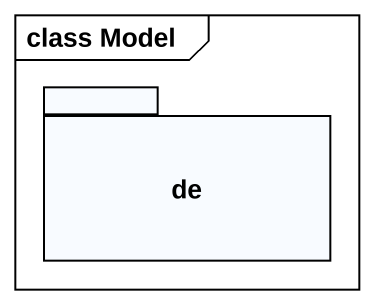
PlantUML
@startuml
mainframe class Model
package de {
}
@enduml
